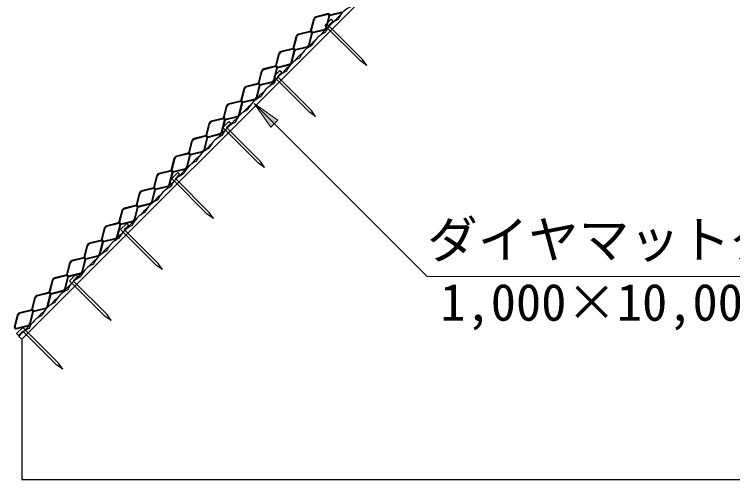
# Model space of a CAD drawing. Units: millimetres, scale not verified. Extents: x 690 to 40690, y 684 to 28809.
# Drawn here: x 7835 to 12806, y 10439 to 13661 of the extents above; entities that cross this region are included whole.
import ezdxf
from ezdxf.enums import TextEntityAlignment as Align

# ---------------------------------------------------------------- set-up
doc = ezdxf.new("R2010")
doc.units = ezdxf.units.MM
doc.header["$LTSCALE"] = 100
doc.layers.add('C-STR', color=1, linetype='Continuous', lineweight=25)
doc.layers.add('C-STR-HTXT', color=1, linetype='Continuous', lineweight=13)
doc.styles.add('ＭＳ ゴシック', font='')
doc.styles.get('ＭＳ ゴシック').set_extended_font_data('MS Gothic')

msp = doc.modelspace()

# ---------------------------------------------------------------- hatches: boundary and pattern name
at = {"layer": 'C-STR-HTXT'}
msp.add_hatch(color=256, dxfattribs=at).paths.add_polyline_path([(9495, 13042.7), (9658.8, 12928), (9609.7, 12878.9)])

# ---------------------------------------------------------------- linework, layer by layer
at = {"layer": 'C-STR', "color": 7}
for p, q in [((14631.4, 18156.1), (7886.1, 11410.8)), ((9984.6, 13584.3), (10027.1, 13626.7)), ((10027.1, 13626.7), (10039.8, 13614)), ((10232.1, 13336.8), (9984.6, 13584.3)), ((10039.8, 13614), (10010.1, 13584.3)), ((10244.8, 13349.5), (10010.1, 13584.3)), ((10273.8, 13307.8), (10232.1, 13336.8)), ((10273.8, 13307.8), (10244.8, 13349.5)), ((9631.1, 13230.7), (9673.5, 13273.1)), ((9878.6, 12983.2), (9631.1, 13230.7)), ((9686.2, 13260.4), (9656.5, 13230.7)), ((9891.3, 12996), (9656.5, 13230.7)), ((9673.5, 13273.1), (9686.2, 13260.4)), ((9920.3, 12954.2), (9878.6, 12983.2)), ((9920.3, 12954.2), (9891.3, 12996)), ((9277.5, 12877.2), (9319.9, 12919.6)), ((9525, 12629.7), (9277.5, 12877.2)), ((9332.7, 12906.9), (9303, 12877.2)), ((9537.7, 12642.4), (9303, 12877.2)), ((9319.9, 12919.6), (9332.7, 12906.9)), ((9566.7, 12600.7), (9525, 12629.7)), ((9566.7, 12600.7), (9537.7, 12642.4)), ((8924, 12523.6), (8966.4, 12566)), ((8979.1, 12553.3), (8949.4, 12523.6)), ((8966.4, 12566), (8979.1, 12553.3)), ((9171.5, 12276.1), (8924, 12523.6)), ((9184.2, 12288.9), (8949.4, 12523.6)), ((9213.2, 12247.1), (9184.2, 12288.9)), ((9213.2, 12247.1), (9171.5, 12276.1)), ((8570.4, 12170.1), (8612.8, 12212.5)), ((8625.6, 12199.8), (8595.9, 12170.1)), ((8612.8, 12212.5), (8625.6, 12199.8)), ((8817.9, 11922.6), (8570.4, 12170.1)), ((8830.6, 11935.3), (8595.9, 12170.1)), ((8859.6, 11893.6), (8830.6, 11935.3)), ((8859.6, 11893.6), (8817.9, 11922.6)), ((8216.9, 11816.5), (8259.3, 11858.9)), ((8272, 11846.2), (8242.3, 11816.5)), ((8259.3, 11858.9), (8272, 11846.2)), ((8464.3, 11569), (8216.9, 11816.5)), ((8477.1, 11581.7), (8242.3, 11816.5)), ((8506.1, 11540), (8464.3, 11569)), ((8506.1, 11540), (8477.1, 11581.7)), ((7893, 11492.6), (7850.6, 11450.2)), ((8140.5, 11245.2), (7893, 11492.6)), ((7850.6, 11450.2), (7863.3, 11437.5)), ((7863.3, 11437.5), (7893, 11467.2)), ((8127.8, 11232.4), (7893, 11467.2)), ((7886.1, 11410.8), (7866.5, 11430.5)), ((7886.1, 11410.8), (7886.1, 10438.6)), ((8169.5, 11203.4), (8140.5, 11245.2)), ((8169.5, 11203.4), (8127.8, 11232.4)), ((7886.1, 10438.6), (18131.4, 10438.6))]:
    msp.add_line(p, q, dxfattribs=at)
at = {"layer": 'C-STR'}
for p, q in [((10017.3, 13658.3), (10102.3, 13679.5)), ((10018.3, 13653.2), (10103.6, 13674.6)), ((9885.7, 13545.2), (9906.9, 13630.1)), ((9891, 13545.3), (9911.9, 13628.7)), ((10006.8, 13666), (9921.5, 13644.6)), ((10007.8, 13660.9), (9922.8, 13639.6)), ((9992.6, 13569.8), (10013.5, 13653.2)), ((9997.6, 13568.5), (10018.8, 13653.3)), ((9886.2, 13545.3), (9800.9, 13524)), ((9887.2, 13540.3), (9802.2, 13519)), ((9872, 13449.2), (9892.9, 13532.6)), ((9877, 13447.9), (9898.2, 13532.7)), ((9896.7, 13537.7), (9981.7, 13558.9)), ((9897.7, 13532.6), (9983, 13553.9)), ((9765.1, 13424.6), (9786.3, 13509.5)), ((9770.4, 13424.7), (9791.3, 13508.1)), ((9765.6, 13424.7), (9680.3, 13403.4)), ((9776.1, 13417.1), (9861.1, 13438.3)), ((9777.1, 13412), (9862.4, 13433.3)), ((9644.5, 13304), (9665.7, 13388.9)), ((9649.8, 13304.1), (9670.7, 13387.5)), ((9766.6, 13419.7), (9681.6, 13398.4)), ((9751.4, 13328.6), (9772.3, 13412)), ((9756.4, 13327.3), (9777.6, 13412.1)), ((9645, 13304.1), (9559.6, 13282.8)), ((9646, 13299.1), (9561, 13277.8)), ((9630.8, 13208), (9651.6, 13291.4)), ((9635.8, 13206.7), (9657, 13291.5)), ((9655.5, 13296.5), (9740.5, 13317.7)), ((9656.5, 13291.4), (9741.8, 13312.7)), ((9523.9, 13183.4), (9545.1, 13268.2)), ((9529.2, 13183.5), (9550.1, 13266.9)), ((9524.4, 13183.5), (9439, 13162.2)), ((9525.4, 13178.5), (9440.4, 13157.2)), ((9534.9, 13175.8), (9619.9, 13197.1)), ((9535.9, 13170.8), (9621.2, 13192.1)), ((9403.3, 13062.8), (9424.5, 13147.6)), ((9408.6, 13062.9), (9429.5, 13146.3)), ((9510.2, 13087.4), (9531, 13170.8)), ((9515.2, 13086.1), (9536.4, 13170.9)), ((9414.3, 13055.2), (9499.3, 13076.5)), ((9282.7, 12942.2), (9303.9, 13027)), ((9288, 12942.3), (9308.9, 13025.7)), ((9403.8, 13062.9), (9318.4, 13041.6)), ((9404.8, 13057.9), (9319.8, 13036.6)), ((9389.6, 12966.8), (9410.4, 13050.2)), ((9394.6, 12965.5), (9415.8, 13050.3)), ((9415.3, 13050.2), (9500.6, 13071.5)), ((9283.2, 12942.3), (9197.8, 12921)), ((9284.2, 12937.3), (9199.2, 12916)), ((9269, 12846.2), (9289.8, 12929.6)), ((9273.9, 12844.9), (9295.2, 12929.7)), ((9293.7, 12934.6), (9378.7, 12955.9)), ((9294.7, 12929.6), (9380, 12950.9)), ((9162.1, 12821.6), (9183.3, 12906.4)), ((9167.4, 12821.7), (9188.2, 12905.1)), ((9173.1, 12814), (9258.1, 12835.3)), ((9174.1, 12809), (9259.4, 12830.3)), ((9041.5, 12701), (9062.7, 12785.8)), ((9046.8, 12701.1), (9067.6, 12784.5)), ((9162.5, 12821.7), (9077.2, 12800.4)), ((9163.6, 12816.7), (9078.6, 12795.4)), ((9148.4, 12725.6), (9169.2, 12809)), ((9153.3, 12724.3), (9174.6, 12809.1)), ((9041.9, 12701.1), (8956.6, 12679.8)), ((9043, 12696), (8957.9, 12674.8)), ((9027.8, 12605), (9048.6, 12688.4)), ((9032.7, 12603.6), (9053.9, 12688.5)), ((9052.5, 12693.4), (9137.5, 12714.7)), ((9053.5, 12688.4), (9138.8, 12709.7)), ((8920.9, 12580.4), (8942.1, 12665.2)), ((8926.2, 12580.5), (8947, 12663.9)), ((8921.3, 12580.5), (8836, 12559.2)), ((8931.8, 12572.8), (9016.9, 12594.1)), ((8932.9, 12567.8), (9018.2, 12589.1)), ((8800.2, 12459.8), (8821.5, 12544.6)), ((8805.6, 12459.9), (8826.4, 12543.3)), ((8922.3, 12575.4), (8837.3, 12554.2)), ((8907.2, 12484.4), (8928, 12567.8)), ((8912.1, 12483), (8933.3, 12567.9)), ((8800.7, 12459.9), (8715.4, 12438.6)), ((8801.7, 12454.8), (8716.7, 12433.6)), ((8786.6, 12363.8), (8807.4, 12447.2)), ((8791.5, 12362.4), (8812.7, 12447.3)), ((8811.2, 12452.2), (8896.2, 12473.5)), ((8812.3, 12447.2), (8897.6, 12468.5)), ((8679.6, 12339.2), (8700.8, 12424)), ((8685, 12339.3), (8705.8, 12422.7)), ((8680.1, 12339.3), (8594.8, 12317.9)), ((8681.1, 12334.2), (8596.1, 12313)), ((8690.6, 12331.6), (8775.6, 12352.8)), ((8691.6, 12326.5), (8777, 12347.9)), ((8559, 12218.6), (8580.2, 12303.4)), ((8564.4, 12218.7), (8585.2, 12302.1)), ((8665.9, 12243.2), (8686.8, 12326.5)), ((8670.9, 12241.8), (8692.1, 12326.7)), ((8570, 12211), (8655, 12232.2)), ((8438.4, 12097.9), (8459.6, 12182.8)), ((8443.8, 12098.1), (8464.6, 12181.5)), ((8559.5, 12218.7), (8474.2, 12197.3)), ((8560.5, 12213.6), (8475.5, 12192.4)), ((8545.3, 12122.6), (8566.2, 12205.9)), ((8550.3, 12121.2), (8571.5, 12206.1)), ((8571, 12205.9), (8656.4, 12227.3)), ((8438.9, 12098.1), (8353.6, 12076.7)), ((8439.9, 12093), (8354.9, 12071.8)), ((8424.7, 12001.9), (8445.6, 12085.3)), ((8429.7, 12000.6), (8450.9, 12085.5)), ((8449.4, 12090.4), (8534.4, 12111.6)), ((8450.4, 12085.3), (8535.8, 12106.7)), ((8317.8, 11977.3), (8339, 12062.2)), ((8323.2, 11977.5), (8344, 12060.8)), ((8328.8, 11969.8), (8413.8, 11991)), ((8329.8, 11964.7), (8415.2, 11986.1)), ((8197.2, 11856.7), (8218.4, 11941.6)), ((8202.5, 11856.9), (8223.4, 11940.2)), ((8318.3, 11977.5), (8233, 11956.1)), ((8319.3, 11972.4), (8234.3, 11951.2)), ((8304.1, 11881.3), (8325, 11964.7)), ((8309.1, 11880), (8330.3, 11964.8)), ((8197.7, 11856.9), (8112.4, 11835.5)), ((8198.7, 11851.8), (8113.7, 11830.5)), ((8183.5, 11760.7), (8204.4, 11844.1)), ((8188.5, 11759.4), (8209.7, 11844.2)), ((8208.2, 11849.2), (8293.2, 11870.4)), ((8209.2, 11844.1), (8294.5, 11865.5)), ((8076.6, 11736.1), (8097.8, 11821)), ((8081.9, 11736.2), (8102.8, 11819.6)), ((8077.1, 11736.2), (7991.8, 11714.9)), ((8087.6, 11728.6), (8172.6, 11749.8)), ((8088.6, 11723.5), (8173.9, 11744.8)), ((7956, 11615.5), (7977.2, 11700.4)), ((7961.3, 11615.6), (7982.2, 11699)), ((8078.1, 11731.2), (7993.1, 11709.9)), ((8062.9, 11640.1), (8083.8, 11723.5)), ((8067.9, 11638.8), (8089.1, 11723.6)), ((7956.5, 11615.6), (7871.2, 11594.3)), ((7957.5, 11610.6), (7872.5, 11589.3)), ((7942.3, 11519.5), (7963.2, 11602.9)), ((7947.3, 11518.2), (7968.5, 11603)), ((7967, 11608), (8052, 11629.2)), ((7968, 11602.9), (8053.3, 11624.2)), ((7835.3, 11494.4), (7856.6, 11579.8)), ((7840.3, 11493.4), (7861.6, 11578.4)), ((7846.4, 11487.4), (7931.4, 11508.6)), ((7847.4, 11482.3), (7932.7, 11503.6))]:
    msp.add_line(p, q, dxfattribs=at)
at = {"layer": 'C-STR', "color": 7}
for centre, start, end in [((10231.4, 13557.5), 113.2756, 156.7244), ((10142.3, 13468.5), 113.2756, 156.7244), ((10186.8, 13513), 124.3347, 145.6653), ((10053.2, 13379.4), 113.2756, 156.7244), ((10097.7, 13423.9), 124.3347, 145.6653), ((10008.6, 13334.8), 124.3347, 145.6653), ((9964.1, 13290.3), 113.2756, 156.7244), ((9919.5, 13245.7), 124.3347, 145.6653), ((9875, 13201.2), 113.2756, 156.7244), ((9830.4, 13156.6), 124.3347, 145.6653), ((9785.9, 13112.1), 113.2756, 156.7244), ((9696.8, 13023), 113.2756, 156.7244), ((9741.3, 13067.5), 124.3347, 145.6653), ((9607.7, 12933.9), 113.2756, 156.7244), ((9652.3, 12978.4), 124.3347, 145.6653), ((9563.2, 12889.3), 124.3347, 145.6653), ((9518.6, 12844.8), 113.2756, 156.7244), ((9474.1, 12800.2), 124.3347, 145.6653), ((9429.5, 12755.7), 113.2756, 156.7244), ((9385, 12711.1), 124.3347, 145.6653), ((9340.4, 12666.6), 113.2756, 156.7244), ((9251.3, 12577.5), 113.2756, 156.7244), ((9295.9, 12622), 124.3347, 145.6653), ((9162.2, 12488.4), 113.2756, 156.7244), ((9206.8, 12532.9), 124.3347, 145.6653), ((9117.7, 12443.9), 124.3347, 145.6653), ((9073.1, 12399.3), 113.2756, 156.7244), ((9028.6, 12354.8), 124.3347, 145.6653), ((8984, 12310.2), 113.2756, 156.7244), ((8939.5, 12265.7), 124.3347, 145.6653), ((8894.9, 12221.1), 113.2756, 156.7244), ((8805.8, 12132), 113.2756, 156.7244), ((8850.4, 12176.6), 124.3347, 145.6653), ((8716.8, 12042.9), 113.2756, 156.7244), ((8761.3, 12087.5), 124.3347, 145.6653), ((8672.2, 11998.4), 124.3347, 145.6653), ((8627.7, 11953.8), 113.2756, 156.7244), ((8583.1, 11909.3), 124.3347, 145.6653), ((8538.6, 11864.7), 113.2756, 156.7244), ((8449.5, 11775.6), 113.2756, 156.7244), ((8494, 11820.2), 124.3347, 145.6653), ((8360.4, 11686.5), 113.2756, 156.7244), ((8404.9, 11731.1), 124.3347, 145.6653), ((8315.8, 11642), 124.3347, 145.6653), ((8271.3, 11597.4), 113.2756, 156.7244), ((8226.7, 11552.9), 124.3347, 145.6653), ((8182.2, 11508.4), 113.2756, 156.7244), ((8137.6, 11463.8), 124.3347, 145.6653), ((8093.1, 11419.3), 113.2756, 156.7244), ((8004, 11330.2), 113.2756, 143.8853), ((8048.5, 11374.7), 124.3347, 145.6653)]:
    msp.add_arc(centre, 170.2, start, end, dxfattribs=at)
at = {"layer": 'C-STR'}
for centre, radius, start, end in [((9926.3, 13625.2), 20, 104.0362, 165.9638), ((9926.4, 13625.1), 15, 104.0362, 165.9638), ((10015.9, 13662.9), 10, 194.0362, 284.0362), ((10009.2, 13656.2), 10, 14.0362, 104.0362), ((10009, 13656), 5, 45, 104.0362), ((10016.1, 13663.1), 5, 225, 284.0362), ((9805.7, 13504.6), 20, 104.0362, 165.9638), ((9895.3, 13542.3), 10, 194.0362, 284.0362), ((9888.6, 13535.6), 10, 14.0362, 104.0362), ((9888.4, 13535.4), 5, 45, 104.0362), ((9895.5, 13542.5), 5, 225, 284.0362), ((9978.1, 13573.5), 15, 284.0362, 345.9638), ((9978.2, 13573.3), 20, 284.0362, 345.9638), ((9805.8, 13504.5), 15, 104.0362, 165.9638), ((9768, 13415), 10, 14.0362, 104.0362), ((9857.5, 13452.9), 15, 284.0362, 345.9638), ((9857.6, 13452.7), 20, 284.0362, 345.9638), ((9685.1, 13384), 20, 104.0362, 165.9638), ((9685.2, 13383.9), 15, 104.0362, 165.9638), ((9774.7, 13421.7), 10, 194.0362, 284.0362), ((9767.8, 13414.8), 5, 45, 104.0362), ((9774.9, 13421.9), 5, 225, 284.0362), ((9736.9, 13332.3), 15, 284.0362, 345.9638), ((9737, 13332.1), 20, 284.0362, 345.9638), ((9564.5, 13263.4), 20, 104.0362, 165.9638), ((9564.6, 13263.3), 15, 104.0362, 165.9638), ((9654.1, 13301.1), 10, 194.0362, 284.0362), ((9647.4, 13294.4), 10, 14.0362, 104.0362), ((9647.2, 13294.2), 5, 45, 104.0362), ((9654.3, 13301.3), 5, 225, 284.0362), ((9533.5, 13180.5), 10, 194.0362, 284.0362), ((9526.8, 13173.8), 10, 14.0362, 104.0362), ((9526.6, 13173.6), 5, 45, 104.0362), ((9533.7, 13180.7), 5, 225, 284.0362), ((9616.2, 13211.6), 15, 284.0362, 345.9638), ((9616.4, 13211.5), 20, 284.0362, 345.9638), ((9443.9, 13142.8), 20, 104.0362, 165.9638), ((9444, 13142.7), 15, 104.0362, 165.9638), ((9495.6, 13091), 15, 284.0362, 345.9638), ((9495.8, 13090.9), 20, 284.0362, 345.9638), ((9323.3, 13022.2), 20, 104.0362, 165.9638), ((9323.4, 13022.1), 15, 104.0362, 165.9638), ((9412.9, 13059.9), 10, 194.0362, 284.0362), ((9406.2, 13053.2), 10, 14.0362, 104.0362), ((9406, 13053), 5, 45, 104.0362), ((9413.1, 13060.1), 5, 225, 284.0362), ((9292.3, 12939.3), 10, 194.0362, 284.0362), ((9285.6, 12932.6), 10, 14.0362, 104.0362), ((9285.4, 12932.4), 5, 45, 104.0362), ((9292.5, 12939.5), 5, 225, 284.0362), ((9375, 12970.4), 15, 284.0362, 345.9638), ((9375.2, 12970.3), 20, 284.0362, 345.9638), ((9202.7, 12901.6), 20, 104.0362, 165.9638), ((9202.8, 12901.5), 15, 104.0362, 165.9638), ((9254.4, 12849.8), 15, 284.0362, 345.9638), ((9254.5, 12849.7), 20, 284.0362, 345.9638), ((9082.1, 12781), 20, 104.0362, 165.9638), ((9082.2, 12780.9), 15, 104.0362, 165.9638), ((9171.6, 12818.7), 10, 194.0362, 284.0362), ((9165, 12812), 10, 14.0362, 104.0362), ((9164.8, 12811.8), 5, 45, 104.0362), ((9171.8, 12818.9), 5, 225, 284.0362), ((8961.5, 12660.4), 20, 104.0362, 165.9638), ((9051, 12698.1), 10, 194.0362, 284.0362), ((9044.4, 12691.4), 10, 14.0362, 104.0362), ((9044.2, 12691.2), 5, 45, 104.0362), ((9051.2, 12698.3), 5, 225, 284.0362), ((9133.8, 12729.2), 15, 284.0362, 345.9638), ((9133.9, 12729.1), 20, 284.0362, 345.9638), ((8961.6, 12660.2), 15, 104.0362, 165.9638), ((8923.8, 12570.8), 10, 14.0362, 104.0362), ((9013.2, 12608.6), 15, 284.0362, 345.9638), ((9013.3, 12608.5), 20, 284.0362, 345.9638), ((8840.9, 12539.8), 20, 104.0362, 165.9638), ((8841, 12539.6), 15, 104.0362, 165.9638), ((8930.4, 12577.5), 10, 194.0362, 284.0362), ((8923.6, 12570.6), 5, 45, 104.0362), ((8930.6, 12577.7), 5, 225, 284.0362), ((8892.6, 12488), 15, 284.0362, 345.9638), ((8892.7, 12487.9), 20, 284.0362, 345.9638), ((8720.3, 12419.1), 20, 104.0362, 165.9638), ((8720.4, 12419), 15, 104.0362, 165.9638), ((8809.8, 12456.9), 10, 194.0362, 284.0362), ((8803.2, 12450.2), 10, 14.0362, 104.0362), ((8803, 12450), 5, 45, 104.0362), ((8810, 12457.1), 5, 225, 284.0362), ((8689.2, 12336.2), 10, 194.0362, 284.0362), ((8682.5, 12329.6), 10, 14.0362, 104.0362), ((8682.3, 12329.4), 5, 45, 104.0362), ((8689.4, 12336.4), 5, 225, 284.0362), ((8772, 12367.4), 15, 284.0362, 345.9638), ((8772.1, 12367.3), 20, 284.0362, 345.9638), ((8599.6, 12298.5), 20, 104.0362, 165.9638), ((8599.8, 12298.4), 15, 104.0362, 165.9638), ((8651.4, 12246.8), 15, 284.0362, 345.9638), ((8651.5, 12246.7), 20, 284.0362, 345.9638), ((8479, 12177.9), 20, 104.0362, 165.9638), ((8479.2, 12177.8), 15, 104.0362, 165.9638), ((8568.6, 12215.6), 10, 194.0362, 284.0362), ((8561.9, 12209), 10, 14.0362, 104.0362), ((8561.7, 12208.8), 5, 45, 104.0362), ((8568.8, 12215.8), 5, 225, 284.0362), ((8448, 12095), 10, 194.0362, 284.0362), ((8441.3, 12088.4), 10, 14.0362, 104.0362), ((8441.1, 12088.2), 5, 45, 104.0362), ((8448.2, 12095.2), 5, 225, 284.0362), ((8530.8, 12126.2), 15, 284.0362, 345.9638), ((8530.9, 12126.1), 20, 284.0362, 345.9638), ((8358.4, 12057.3), 20, 104.0362, 165.9638), ((8358.6, 12057.2), 15, 104.0362, 165.9638), ((8410.2, 12005.6), 15, 284.0362, 345.9638), ((8410.3, 12005.5), 20, 284.0362, 345.9638), ((8237.8, 11936.7), 20, 104.0362, 165.9638), ((8237.9, 11936.6), 15, 104.0362, 165.9638), ((8327.4, 11974.4), 10, 194.0362, 284.0362), ((8320.7, 11967.8), 10, 14.0362, 104.0362), ((8320.5, 11967.6), 5, 45, 104.0362), ((8327.6, 11974.6), 5, 225, 284.0362), ((8117.2, 11816.1), 20, 104.0362, 165.9638), ((8206.8, 11853.8), 10, 194.0362, 284.0362), ((8200.1, 11847.1), 10, 14.0362, 104.0362), ((8199.9, 11847), 5, 45, 104.0362), ((8207, 11854), 5, 225, 284.0362), ((8289.6, 11885), 15, 284.0362, 345.9638), ((8289.7, 11884.9), 20, 284.0362, 345.9638), ((8117.3, 11816), 15, 104.0362, 165.9638), ((8079.5, 11726.5), 10, 14.0362, 104.0362), ((8169, 11764.4), 15, 284.0362, 345.9638), ((8169.1, 11764.2), 20, 284.0362, 345.9638), ((7996.6, 11695.5), 20, 104.0362, 165.9638), ((7996.7, 11695.4), 15, 104.0362, 165.9638), ((8086.2, 11733.2), 10, 194.0362, 284.0362), ((8079.3, 11726.3), 5, 45, 104.0362), ((8086.4, 11733.4), 5, 225, 284.0362), ((8048.4, 11643.8), 15, 284.0362, 345.9638), ((8048.5, 11643.6), 20, 284.0362, 345.9638), ((7876, 11574.9), 20, 104.0362, 165.9638), ((7876.1, 11574.8), 15, 104.0362, 165.9638), ((7965.6, 11612.6), 10, 194.0362, 284.0362), ((7958.9, 11605.9), 10, 14.0362, 104.0362), ((7958.7, 11605.7), 5, 45, 104.0362), ((7965.8, 11612.8), 5, 225, 284.0362), ((7845, 11492), 10, 165.9638, 284.0362), ((7845.2, 11492.2), 5, 165.9638, 284.0362), ((7927.8, 11523.2), 15, 284.0362, 345.9638), ((7927.9, 11523), 20, 284.0362, 345.9638)]:
    msp.add_arc(centre, radius, start, end, dxfattribs=at)
at = {"layer": 'C-STR-HTXT'}
for p, q in [((9495, 13042.7), (10692, 11845.7)), ((10692, 11845.7), (15084.2, 11845.7))]:
    msp.add_line(p, q, dxfattribs=at)
msp.add_lwpolyline([(9495, 13042.7), (9658.8, 12928), (9609.7, 12878.9)], close=True, dxfattribs=at)

# ---------------------------------------------------------------- texts
at = {"layer": 'C-STR-HTXT', "color": 7, "style": 'ＭＳ ゴシック'}
msp.add_text('ダイヤマットグリーン', height=256.6, dxfattribs=at).set_placement((12442, 11895.7), align=Align.BOTTOM_CENTER)
msp.add_text('1,000×10,000（18㎏/枚）', height=256.6, dxfattribs=at).set_placement((12879.5, 11795.7), align=Align.TOP_CENTER)

doc.saveas('drawing.dxf')
